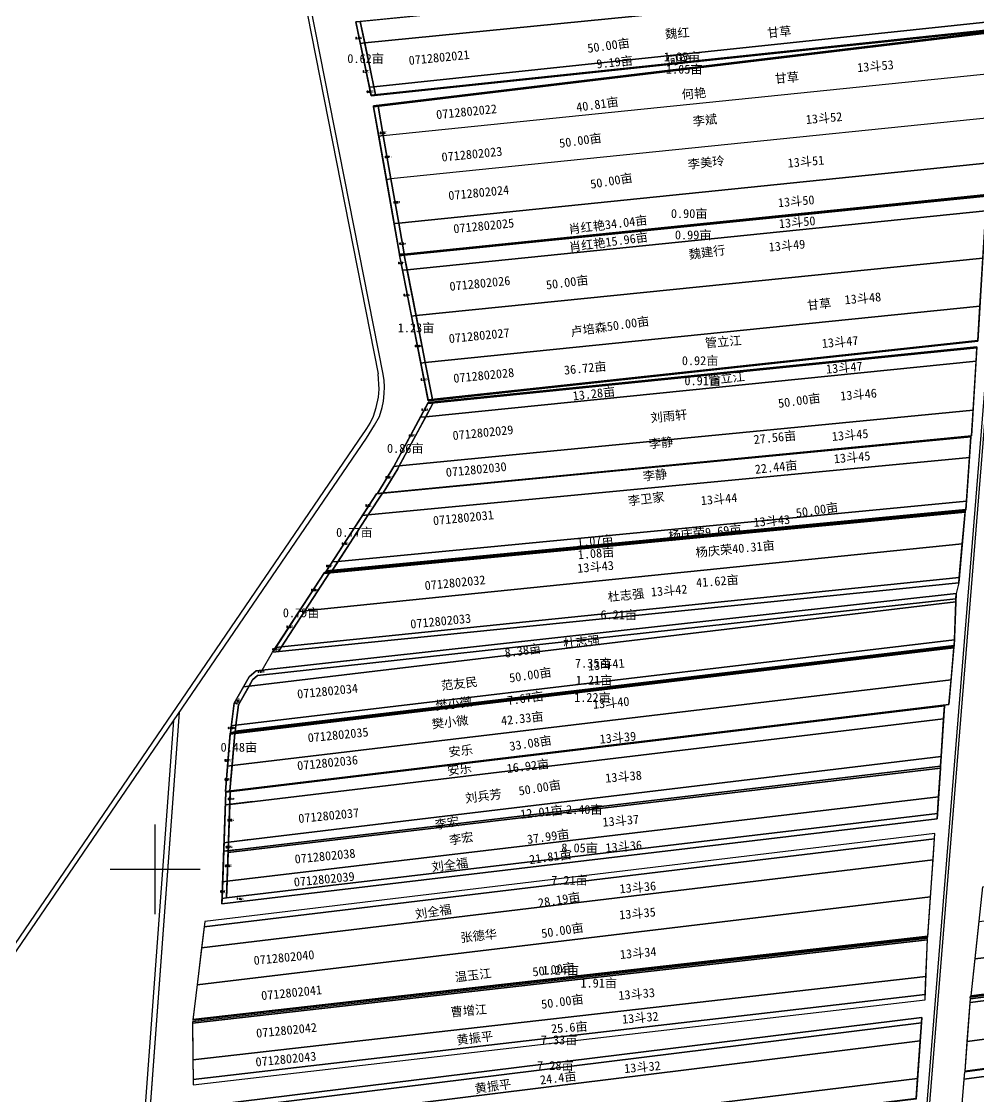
# Model space of a CAD drawing. Extents: x 545706 to 551028, y 4990560 to 4997178.
# Drawn here: x 546851 to 547918, y 4993747 to 4994945 of the extents above; entities that cross this region are included whole.
import ezdxf
from ezdxf.enums import TextEntityAlignment as Align

# ---------------------------------------------------------------- set-up
doc = ezdxf.new("R2010")
doc.units = 0
doc.header["$LTSCALE"] = 10
for name, color, linetype in [('2021新职工', 7, 'CONTINUOUS'), ('2022', 1, 'CONTINUOUS'), ('TK', 7, 'CONTINUOUS'), ('ZBTZ', 3, 'CONTINUOUS'), ('ZJ', 7, 'CONTINUOUS'), ('出水桩', 2, 'CONTINUOUS'), ('地块名称', 7, 'CONTINUOUS'), ('地物扣减', 7, 'CONTINUOUS'), ('地籍号', 7, 'CONTINUOUS'), ('权利人', 1, 'CONTINUOUS'), ('林地', 3, 'CONTINUOUS'), ('测地框', 7, 'CONTINUOUS'), ('渠', 4, 'CONTINUOUS'), ('路', 5, 'CONTINUOUS'), ('身份地框', 7, 'CONTINUOUS'), ('身份地面积', 7, 'CONTINUOUS'), ('遮阴地地块', 2, 'CONTINUOUS')]:
    doc.layers.add(name, color=color, linetype=linetype)
doc.styles.add('HZ', font='rs.shx', dxfattribs={"width": 0.8, "bigfont": 'hztxt.shx'})
doc.styles.add('宋体', font='')
doc.styles.get('宋体').set_extended_font_data('SimSun')

msp = doc.modelspace()

# ---------------------------------------------------------------- linework, layer by layer
at = {"layer": '2021新职工', "color": 1, "linetype": 'Continuous', "elevation": 280.1, "flags": 128}
msp.add_lwpolyline([(547913.8, 4993900), (547918.4, 4993941.6), (548728.3, 4994039.2), (548725.3, 4993997.7)], close=True, dxfattribs=at)
at = {"layer": '2021新职工', "color": 1, "linetype": 'Continuous', "flags": 128}
msp.add_lwpolyline([(547849.8, 4993766.9), (547035.1, 4993667.3), (547034, 4993645.1), (547848.3, 4993744.7)], close=True, dxfattribs=at)
at = {"layer": '2022', "color": 4, "linetype": 'Continuous', "flags": 128}
msp.add_lwpolyline([(547919.1, 4994627.7), (547922.4, 4994681.3), (547290.8, 4994617.2), (547301, 4994564.9)], close=True, dxfattribs=at)
at = {"layer": 'TK', "linetype": 'Continuous'}
for p, q in [((547000, 4993950), (547000, 4994050)), ((546950, 4994000), (547050, 4994000))]:
    msp.add_line(p, q, dxfattribs=at)
at = {"layer": 'ZBTZ', "linetype": 'Continuous', "elevation": 279.4, "flags": 128}
msp.add_lwpolyline([(547130.9, 4994242.1), (547895.5, 4994319.4), (547892.7, 4994307.6), (547119.2, 4994222.1)], close=True, dxfattribs=at)
at = {"layer": '出水桩', "color": 2, "linetype": 'Continuous', "flags": 128}
for points in [[(547936, 4994935.5), (547936, 4994936.5), (547240.6, 4994863.2), (547240.8, 4994862.2)], [(547936, 4994933.3), (547935.4, 4994934.2), (547243.3, 4994851.2), (547243.5, 4994850.2)], [(547272.4, 4994685.7), (547277.5, 4994686.2), (547926.8, 4994752.7), (547926.7, 4994751.4), (547272.4, 4994685)], [(547926.6, 4994750.4), (547926.7, 4994751.4), (547272.4, 4994685), (547272.5, 4994684), (547277.5, 4994684.6)], [(547916.8, 4994588.6), (547916.8, 4994589.6), (547304.1, 4994523.2), (547304.3, 4994522.2)], [(547915.8, 4994581.2), (547915.9, 4994582.3), (547304.4, 4994520.3), (547303.8, 4994519.2)], [(547902.8, 4994398.3), (547902.9, 4994399.3), (547188.8, 4994330.9), (547188.1, 4994329.8)], [(547903.4, 4994400.2), (547903.5, 4994401.2), (547190.9, 4994332.6), (547190.2, 4994331.6)], [(547890.1, 4994246.7), (547890.2, 4994247.7), (547083.7, 4994151.6), (547083.6, 4994150.6)], [(547890.6, 4994248.5), (547890.6, 4994249.5), (547089.1, 4994154), (547089, 4994153)], [(547875.1, 4994112.9), (547875.2, 4994114.9), (547081.4, 4994020.7), (547081.3, 4994018.7)], [(547868.7, 4994033.8), (547869.1, 4994039.8), (547055.2, 4993941.9), (547054.5, 4993936)], [(547861.1, 4993924.4), (547861.2, 4993925.5), (547042.1, 4993832.7), (547042, 4993831.6)], [(547860.7, 4993922.9), (547041.7, 4993829.9), (547041.7, 4993828.3), (547860.7, 4993921.4)]]:
    msp.add_lwpolyline(points, close=True, dxfattribs=at)
at = {"layer": '出水桩', "color": 2, "linetype": 'Continuous', "elevation": 280.1, "flags": 128}
for points in [[(548713.1, 4993960.9), (548713.1, 4993960.9), (547908.2, 4993857.6), (547909.4, 4993859), (548711.9, 4993962.3)], [(548713.1, 4993960.9), (548714.3, 4993959.5), (547908.5, 4993855.6), (547908.2, 4993857.6)]]:
    msp.add_lwpolyline(points, close=True, dxfattribs=at)
at = {"layer": '地物扣减', "color": 3, "linetype": 'Continuous', "flags": 128}
for points in [[(547228.6, 4994945.1), (547223.6, 4994944.6), (547240.6, 4994863.2), (547245.6, 4994863.7)], [(547228.6, 4994945.1), (547223.6, 4994944.6), (547228.6, 4994920.7), (547233.6, 4994921.2)], [(547233.6, 4994921.2), (547228.6, 4994920.7), (547238.8, 4994871.8), (547243.8, 4994872.4)], [(547243.8, 4994872.4), (547238.8, 4994871.8), (547240.6, 4994863.2), (547245.6, 4994863.7)], [(547248.5, 4994850.8), (547243.5, 4994850.2), (547249.3, 4994817.4), (547254.3, 4994817.9)], [(547254.3, 4994817.9), (547249.3, 4994817.4), (547257.7, 4994769.1), (547262.8, 4994769.6)], [(547262.8, 4994769.6), (547257.7, 4994769.1), (547266.4, 4994719.8), (547271.5, 4994720.3)], [(547271.5, 4994720.3), (547266.4, 4994719.8), (547272.4, 4994685.7), (547277.5, 4994686.2)], [(547277.5, 4994684.6), (547272.5, 4994684), (547304.1, 4994523.2), (547309.1, 4994523.7)], [(547277.5, 4994684.6), (547272.5, 4994684), (547275.7, 4994667.9), (547280.7, 4994668.4)], [(547280.7, 4994668.4), (547275.7, 4994667.9), (547285.8, 4994616.7), (547290.8, 4994617.2)], [(547290.8, 4994617.2), (547285.8, 4994616.7), (547296, 4994564.4), (547301, 4994564.9)], [(547301, 4994564.9), (547296, 4994564.4), (547304.1, 4994523.2), (547309.1, 4994523.7)], [(547309.8, 4994519.9), (547303.8, 4994519.2), (547285.2, 4994484.6), (547266, 4994449), (547247.7, 4994419.1), (547254, 4994419.7), (547270.3, 4994446.5)], [(547309.8, 4994519.9), (547303.8, 4994519.2), (547295.5, 4994503.9), (547301.6, 4994504.5)], [(547301.6, 4994504.5), (547295.5, 4994503.9), (547285.2, 4994484.6), (547266.1, 4994449.2), (547272.1, 4994449.8)], [(547270.3, 4994446.5), (547272.1, 4994449.8), (547266.1, 4994449.2), (547266, 4994449), (547247.7, 4994419.1), (547254, 4994419.7)], [(547253.2, 4994419.2), (547246.8, 4994418.6), (547190.9, 4994332.6), (547197.3, 4994333.2)], [(547253.2, 4994419.2), (547246.8, 4994418.6), (547231.2, 4994394.5), (547237.5, 4994395.1)], [(547237.5, 4994395.1), (547231.2, 4994394.5), (547197.4, 4994342.6), (547203.8, 4994343.2)], [(547203.8, 4994343.2), (547197.4, 4994342.6), (547190.9, 4994332.6), (547197.3, 4994333.2)], [(547194.4, 4994330.4), (547188.1, 4994329.8), (547130.9, 4994242.1), (547137.3, 4994242.7)], [(547895.5, 4994319.4), (547896.1, 4994325.3), (547140.8, 4994248.1), (547137.3, 4994242.7)], [(547194.4, 4994330.4), (547188.1, 4994329.8), (547160.5, 4994287.4), (547166.9, 4994288)], [(547114, 4994215.9), (547892.5, 4994301.5), (547892.7, 4994307.6), (547119.2, 4994222.1), (547112.7, 4994221.4), (547104.7, 4994214.4), (547088.2, 4994185.1), (547083.9, 4994152.4), (547089, 4994153), (547093, 4994183.5), (547108.6, 4994211.2)], [(547892.5, 4994301.5), (547892.7, 4994307.6), (547112.7, 4994221.4), (547104.7, 4994214.4), (547098.5, 4994203.4), (547104.6, 4994204.1), (547108.6, 4994211.2), (547114, 4994215.9)], [(547166.9, 4994288), (547160.5, 4994287.4), (547134.4, 4994247.4), (547140.8, 4994248.1)], [(547140.8, 4994248.1), (547134.4, 4994247.4), (547130.9, 4994242.1), (547137.3, 4994242.7)], [(547104.6, 4994204.1), (547098.5, 4994203.4), (547088.2, 4994185.1), (547083.9, 4994152.4), (547089, 4994153), (547093, 4994183.5)], [(547093, 4994183.5), (547104.6, 4994204.1), (547098.5, 4994203.4), (547088.2, 4994185.1), (547084.9, 4994159.9), (547090, 4994160.5)], [(547088.7, 4994151.2), (547083.6, 4994150.6), (547078.3, 4994086.8), (547083.3, 4994087.4)], [(547088.7, 4994151.2), (547083.6, 4994150.6), (547080.6, 4994115), (547085.7, 4994115.6)], [(547090, 4994160.5), (547084.9, 4994159.9), (547083.9, 4994152.4), (547089, 4994153)], [(547085.7, 4994115.6), (547080.6, 4994115), (547078.3, 4994086.8), (547083.3, 4994087.4)], [(547871.4, 4994056.2), (547871.8, 4994062.2), (547079.6, 4993968.2), (547083.6, 4994086.6), (547078.6, 4994085.9), (547074.6, 4993966.6), (547074.4, 4993961.6)], [(547083.6, 4994086.6), (547078.6, 4994085.9), (547078.1, 4994071.7), (547083.1, 4994072.3)], [(547083.1, 4994072.3), (547078.1, 4994071.7), (547076.7, 4994029.6), (547081.7, 4994030.2)], [(547871.4, 4994056.2), (547871.8, 4994062.2), (547079.6, 4993968.2), (547074.6, 4993967.6), (547074.6, 4993966.6), (547074.4, 4993961.6)], [(547081.3, 4994018.7), (547081.4, 4994020.7), (547076.3, 4994020.1), (547075.2, 4993986), (547080.2, 4993986.6)], [(547081.7, 4994030.2), (547076.7, 4994029.6), (547076.3, 4994020.1), (547081.4, 4994020.7)], [(547080.2, 4993986.6), (547075.2, 4993986), (547074.6, 4993967.6), (547079.6, 4993968.2)], [(547858, 4993854.5), (547858.3, 4993860.4), (547042.2, 4993765.7), (547042.2, 4993759.7)], [(547853.9, 4993828.9), (547854.3, 4993834.8), (547038.2, 4993733.9), (547037.9, 4993727.9)]]:
    msp.add_lwpolyline(points, close=True, dxfattribs=at)
for points in [[(547109, 4994075.4), (547078.1, 4994071.7)], [(547105.6, 4994033.1), (547076.7, 4994029.6)], [(547092.6, 4994022), (547076.3, 4994020.1)], [(547102, 4993989.2), (547075.2, 4993986)], [(547094.2, 4993970), (547074.6, 4993967.6)]]:
    msp.add_lwpolyline(points, dxfattribs=at)
at = {"layer": '林地', "color": 3, "linetype": 'Continuous', "flags": 128}
msp.add_lwpolyline([(547243.5, 4994850.2), (547248.5, 4994850.8), (547254.3, 4994817.9), (547262.8, 4994769.6), (547271.5, 4994720.3), (547277.5, 4994686.2), (547272.4, 4994685.7)], close=True, dxfattribs=at)
at = {"layer": '测地框', "linetype": 'Continuous', "flags": 128}
for points, elevation in [([(547240.8, 4994862.2), (547223.6, 4994944.6), (547938.7, 4995015.7), (547936, 4994935.5)], 279.2), ([(547304.3, 4994522.2), (547272.4, 4994685), (547926.7, 4994751.4), (547916.8, 4994588.6)], 279.3), ([(547247.7, 4994419.1), (547266, 4994449), (547304.4, 4994520.3), (547915.9, 4994582.3), (547909.9, 4994483.1)], 279.4), ([(547190.2, 4994331.6), (547246.8, 4994418.6), (547909, 4994482), (547903.4, 4994400.2)], 279.4), ([(547130.9, 4994242.1), (547188.8, 4994330.9), (547902.9, 4994399.3), (547895.5, 4994319.4)], 279.4), ([(547083.9, 4994152.4), (547088.2, 4994185.1), (547104.7, 4994214.4), (547112.7, 4994221.4), (547892.7, 4994307.6), (547890.6, 4994248.5)], 279.5), ([(547078.3, 4994086.8), (547083.7, 4994151.6), (547890.2, 4994247.7), (547884.7, 4994183.7)], 279.6), ([(547875.1, 4994112.9), (547871.4, 4994056.2), (547074.4, 4993961.6), (547078.6, 4994085.9), (547879.6, 4994182.2), (547875.2, 4994114.9)], 279.7), ([(547909.4, 4993859), (547922.6, 4993980.5), (548732.5, 4994078), (548735.7, 4994073), (548728.5, 4993973.6), (548719.4, 4993963.2)], 280.1), ([(547861.1, 4993924.4), (547869.1, 4994039.8), (547055.2, 4993941.9), (547042, 4993831.6)], 279.7), ([(547902.7, 4993774.9), (547908.5, 4993855.6), (548720.5, 4993960.3), (548726.9, 4993953.5), (548730.2, 4993911.4), (548721.9, 4993885.1)], 280.6), ([(547858, 4993854.5), (547860.7, 4993922.9), (547041.7, 4993829.9), (547042.2, 4993759.7)], 280), ([(547889.1, 4993614.5), (547902.5, 4993774), (548722.2, 4993884.3), (548712.3, 4993837.7), (548705.8, 4993724.2)], 280.3), ([(547034, 4993644.1), (547038.2, 4993733.9), (547854.3, 4993834.8), (547848.2, 4993743.7)], 279.7)]:
    msp.add_lwpolyline(points, close=True, dxfattribs=dict(at, elevation=elevation))
at = {"layer": '测地框', "color": 7, "linetype": 'Continuous', "flags": 128}
msp.add_lwpolyline([(547243.3, 4994851.2), (547935.4, 4994934.2), (547936, 4994933.3), (547940.8, 4994925.4), (547937.7, 4994887.9), (547933.7, 4994838.2), (547929.6, 4994787.7), (547926.8, 4994752.7), (547926.7, 4994751.4), (547272.4, 4994685), (547272.4, 4994685.7), (547243.5, 4994850.2)], close=True, dxfattribs=at)
at = {"layer": '渠', "color": 4, "linetype": 'Continuous', "flags": 128}
for points, elevation in [([(547753.4, 4992415.2), (547957.1, 4994934.5), (547964.3, 4995034.4), (548028.5, 4995859.5)], 280.6), ([(547756.2, 4992415.5), (547959.9, 4994934.8), (547967.1, 4995034.7), (548031.3, 4995859.7)], 280.8), ([(547020.6, 4994165.9), (546881.3, 4992271.3)], 280.5), ([(547020.6, 4994165.9), (546881.3, 4992271.3)], 280.5), ([(547026.6, 4994174.6), (546886.7, 4992271.9)], 280.8), ([(547026.6, 4994174.6), (546887.9, 4992288)], 280.8)]:
    msp.add_lwpolyline(points, dxfattribs=dict(at, elevation=elevation))
at = {"layer": '路', "color": 5, "linetype": 'Continuous', "flags": 128}
for points, elevation in [([(546998.6, 4995813.2), (547003.2, 4995793.3), (547005.8, 4995780.4), (547009, 4995767), (547011.6, 4995757.1), (547248.4, 4994552.3)], 279.5), ([(546998.6, 4995813.2), (547003.2, 4995793.3), (547005.8, 4995780.4), (547009, 4995767), (547011.6, 4995757.1), (547248.4, 4994552.3)], 279.5), ([(547254.3, 4994552), (547016.4, 4995757.8), (547014.7, 4995768.6), (547012.1, 4995780.4), (547008.1, 4995797), (547004.8, 4995813.2)], 280.3), ([(547254.3, 4994552), (547016.4, 4995757.8), (547014.7, 4995768.6), (547012.1, 4995780.4), (547008.1, 4995797), (547004.8, 4995813.2)], 280.3), ([(546767.5, 4993804.9), (547231.7, 4994485.3), (547233.7, 4994488.2), (547235.9, 4994491.5), (547239.6, 4994497.5), (547243.5, 4994505.3), (547246.4, 4994514.8), (547248.9, 4994526.4), (547249.8, 4994535.4), (547248.4, 4994552.3)], 281.2), ([(546767.5, 4993804.9), (547231.7, 4994485.3), (547233.7, 4994488.2), (547235.9, 4994491.5), (547239.6, 4994497.5), (547243.5, 4994505.3), (547246.4, 4994514.8), (547248.9, 4994526.4), (547249.8, 4994535.4), (547248.4, 4994552.3)], 281.2), ([(546772.3, 4993802.3), (547235.6, 4994480.8), (547244.6, 4994495.2), (547249.9, 4994504.9), (547253.1, 4994514.9), (547254.6, 4994521.8), (547255.4, 4994530.4), (547255.7, 4994538), (547255.1, 4994545), (547254.3, 4994552)], 280.3), ([(546772.3, 4993802.3), (547235.6, 4994480.8), (547244.6, 4994495.2), (547249.9, 4994504.9), (547253.1, 4994514.9), (547254.6, 4994521.8), (547255.4, 4994530.4), (547255.7, 4994538), (547255.1, 4994545), (547254.3, 4994552)], 280.3)]:
    msp.add_lwpolyline(points, dxfattribs=dict(at, elevation=elevation))
at = {"layer": '身份地框', "color": 1, "linetype": 'Continuous', "flags": 128}
for points in [[(547937.9, 4994991.1), (547938.7, 4995015.7), (547228.6, 4994945.1), (547233.6, 4994921.2)], [(547936.3, 4994945.4), (547937.9, 4994991.1), (547233.6, 4994921.2), (547243.8, 4994872.4)], [(547936.3, 4994945.4), (547243.8, 4994872.4), (547245.6, 4994863.7), (547936, 4994936.5)], [(547937.7, 4994887.9), (547940.8, 4994925.4), (547936, 4994933.3), (547248.5, 4994850.8), (547254.3, 4994817.9)], [(547254.3, 4994817.9), (547937.7, 4994887.9), (547933.7, 4994838.2), (547262.8, 4994769.6)], [(547929.6, 4994787.7), (547933.7, 4994838.2), (547262.8, 4994769.6), (547271.5, 4994720.3)], [(547926.8, 4994752.7), (547929.6, 4994787.7), (547271.5, 4994720.3), (547277.5, 4994686.2)], [(547925.6, 4994733.9), (547926.6, 4994750.4), (547277.5, 4994684.6), (547280.7, 4994668.4)], [(547922.4, 4994681.3), (547925.6, 4994733.9), (547280.7, 4994668.4), (547290.8, 4994617.2)], [(547916.8, 4994589.6), (547919.1, 4994627.7), (547301, 4994564.9), (547309.1, 4994523.7)], [(547915, 4994566.6), (547915.8, 4994581.2), (547309.8, 4994519.9), (547301.6, 4994504.5)], [(547911.6, 4994511.7), (547915, 4994566.6), (547301.6, 4994504.5), (547272.1, 4994449.8), (547272.1, 4994449.8)], [(547909.9, 4994483.1), (547911.6, 4994511.7), (547272.1, 4994449.8), (547270.3, 4994446.5), (547254, 4994419.7)], [(547907.4, 4994459.2), (547909, 4994482), (547253.2, 4994419.2), (547237.5, 4994395.1)], [(547904.1, 4994410.3), (547907.4, 4994459.2), (547237.5, 4994395.1), (547203.8, 4994343.2)], [(547903.5, 4994401.2), (547904.1, 4994410.3), (547203.8, 4994343.2), (547197.3, 4994333.2)], [(547899.5, 4994363), (547902.8, 4994398.3), (547194.4, 4994330.4), (547166.9, 4994288)], [(547896.1, 4994325.3), (547899.5, 4994363), (547166.9, 4994288), (547140.8, 4994248.1)], [(547890.8, 4994255.9), (547892.4, 4994298), (547104.6, 4994204.1), (547093, 4994183.5), (547090, 4994160.5)], [(547892.4, 4994298), (547892.5, 4994301.5), (547114, 4994215.9), (547108.6, 4994211.2), (547104.6, 4994204.1)], [(547890.6, 4994249.5), (547890.8, 4994255.9), (547090, 4994160.5), (547089.1, 4994154)], [(547887, 4994211.1), (547890.1, 4994246.7), (547088.7, 4994151.2), (547085.7, 4994115.6)], [(547884.7, 4994183.7), (547887, 4994211.1), (547085.7, 4994115.6), (547083.3, 4994087.4)], [(547878.7, 4994167.9), (547879.6, 4994182.2), (547083.6, 4994086.6), (547083.1, 4994072.3)], [(547875.9, 4994125.7), (547878.7, 4994167.9), (547083.1, 4994072.3), (547081.7, 4994030.2)], [(547875.2, 4994114.9), (547875.9, 4994125.7), (547081.7, 4994030.2), (547081.4, 4994020.7)], [(547873, 4994080.7), (547875.1, 4994112.9), (547081.3, 4994018.7), (547080.2, 4993986.6)], [(547871.8, 4994062.2), (547873, 4994080.7), (547080.2, 4993986.6), (547079.6, 4993968.2)], [(547867.1, 4994010.5), (547868.7, 4994033.8), (547054.5, 4993936), (547051.7, 4993912.5)], [(547867.1, 4994010.5), (547051.7, 4993912.5), (547046.7, 4993871.1), (547864.2, 4993969.4)], [(547861.2, 4993925.5), (547864.2, 4993969.4), (547046.7, 4993871.1), (547042.1, 4993832.7)], [(547859, 4993880.4), (547860.7, 4993921.4), (547041.7, 4993828.3), (547042, 4993787.6)], [(547858.3, 4993860.4), (547859, 4993880.4), (547042, 4993787.6), (547042.2, 4993765.7)], [(547852.6, 4993808.7), (547853.9, 4993828.9), (547037.9, 4993727.9), (547037, 4993707.8)], [(547852.6, 4993808.7), (547037, 4993707.8), (547035.1, 4993667.3), (547849.8, 4993766.9)]]:
    msp.add_lwpolyline(points, close=True, dxfattribs=at)
for points, elevation in [([(547909.4, 4993859), (547913.8, 4993900), (548725.3, 4993997.7), (548723.7, 4993975.7), (548711.9, 4993962.3)], 280.1), ([(547908.2, 4993851.5), (547908.5, 4993855.6), (548714.3, 4993959.5), (548717.8, 4993955.9)], 280.6), ([(547905.1, 4993808), (547908.2, 4993851.5), (548717.8, 4993955.9), (548722.1, 4993951.3), (548724.7, 4993918.2)], 280.6), ([(547902.7, 4993774.9), (547905.1, 4993808), (548724.7, 4993918.2), (548725.2, 4993911.9), (548716.4, 4993884.3)], 280.6), ([(547901.8, 4993765.9), (547902.5, 4993774), (548716.9, 4993883.6), (548715.2, 4993875.4)], 280.6), ([(547898.3, 4993724.3), (547901.8, 4993765.9), (548715.2, 4993875.4), (548707.4, 4993838.4), (548707.1, 4993833.1)], 280.6)]:
    msp.add_lwpolyline(points, close=True, dxfattribs=dict(at, elevation=elevation))
at = {"layer": '遮阴地地块', "linetype": 'Continuous', "flags": 128}
msp.add_lwpolyline([(547083.9, 4994152.4), (547088.2, 4994185.1), (547104.7, 4994214.4), (547112.7, 4994221.4)], dxfattribs=at)

# ---------------------------------------------------------------- texts
at = {"layer": '2022', "color": 4, "linetype": 'Continuous', "style": '宋体'}
msp.add_text('卢培森50.00亩', height=10, rotation=8.0927, dxfattribs=at).set_placement((547463.6, 4994594.2))
at = {"layer": 'ZJ', "color": 3, "linetype": 'Continuous', "style": '宋体'}
for s, p in [('0.62亩', (547234.6, 4994904.1)), ('1.23亩', (547290.8, 4994603.9)), ('0.86亩', (547278.8, 4994469.5)), ('0.77亩', (547222.1, 4994375.9)), ('0.79亩', (547162.7, 4994286.2)), ('6.21亩', (547516.7, 4994284)), ('7.35亩', (547488.3, 4994230)), ('0.48亩', (547093.3, 4994136.3)), ('8.05亩', (547473.1, 4994024.1)), ('7.33亩', (547450.2, 4993810.1)), ('7.28亩', (547446.1, 4993781.4))]:
    msp.add_text(s, height=10, dxfattribs=at).set_placement(p, align=Align.MIDDLE)
at = {"layer": 'ZJ', "color": 2, "linetype": 'Continuous', "style": '宋体'}
for s, p in [('1.05亩', (547587.2, 4994906)), ('1.05亩', (547589.7, 4994892.2)), ('0.90亩', (547595.2, 4994731.3)), ('0.99亩', (547599.7, 4994707.5)), ('0.92亩', (547607.4, 4994567.3)), ('0.91亩', (547610.3, 4994544.9)), ('1.21亩', (547489.2, 4994211.1)), ('1.22亩', (547487.4, 4994191.8)), ('2.40亩', (547478.3, 4994066.8)), ('7.21亩', (547461.8, 4993987.9)), ('1.24亩', (547452, 4993887.7)), ('1.91亩', (547494.4, 4993873.4))]:
    msp.add_text(s, height=10, dxfattribs=at).set_placement(p, align=Align.MIDDLE)
for s, p in [('1.07亩', (547490.6, 4994366.5)), ('1.08亩', (547491.3, 4994352.6))]:
    msp.add_text(s, height=10, rotation=5, dxfattribs=at).set_placement(p, align=Align.MIDDLE)
at = {"layer": '地块名称', "color": 7, "linetype": 'Continuous', "style": '宋体'}
for s, rotation, p in [('  甘草', 5.8218, (547688.7, 4994933.1)), ('13斗53', 4.9542, (547802.7, 4994895.6)), ('  甘草', 5.1889, (547697.1, 4994882.1)), ('13斗52', 4.9542, (547745.4, 4994837.7)), ('13斗51', 4.9542, (547725.2, 4994789.2)), ('13斗49', 4.9542, (547704.1, 4994695.6)), ('甘草 ', 5.7055, (547743.3, 4994630.5)), ('  13斗47', 4.9542, (547756.5, 4994587.5)), ('  13斗47', 4.9542, (547761.2, 4994558.9)), ('  13斗46', 4.9542, (547777.1, 4994528.9)), ('  13斗45', 4.9542, (547767.7, 4994483.8)), ('  13斗45', 4.9542, (547769.9, 4994458.9)), ('  13斗44', 4.9542, (547621.6, 4994412.3)), ('  13斗42', 4.9542, (547566, 4994310.4)), ('  13斗41', 4.9542, (547495.9, 4994227.8)), ('  13斗40', 4.9542, (547501.4, 4994185.2)), ('  13斗39', 4.9542, (547508.9, 4994146.4)), ('  13斗38', 4.9542, (547515.2, 4994102.9)), ('  13斗37', 4.9542, (547512.1, 4994053.8)), ('  13斗36', 4.9542, (547515.4, 4994025.1)), ('  13斗36', 4.9542, (547531.1, 4993979.5)), ('  13斗35', 4.9542, (547530.7, 4993950.4)), ('  13斗34', 4.9542, (547531.5, 4993906.3)), ('  13斗33', 4.9542, (547529.8, 4993860.6)), ('  13斗32', 4.9542, (547533.9, 4993834.1)), ('  13斗32', 4.9542, (547536.2, 4993779.1))]:
    msp.add_text(s, height=10, rotation=rotation, dxfattribs=at).set_placement(p, align=Align.MIDDLE)
at = {"layer": '地物扣减', "color": 3, "linetype": 'Continuous', "style": 'HZ', "width": 0.8}
for s, p in [('0.18亩', (547223.3, 4994925.6)), ('0.37亩', (547231.5, 4994888.4)), ('0.07亩', (547235.8, 4994865.8)), ('0.25亩', (547250.6, 4994820)), ('0.37亩', (547256, 4994793.2)), ('0.38亩', (547265.6, 4994742.5)), ('0.26亩', (547272.2, 4994696.5)), ('0.12亩', (547270.9, 4994675)), ('0.39亩', (547276.9, 4994639.1)), ('0.40亩', (547289.6, 4994582.3)), ('0.31亩', (547296, 4994545)), ('0.13亩', (547296.8, 4994511.3)), ('0.47亩', (547282.7, 4994482.3)), ('0.26亩', (547256.8, 4994436)), ('0.22亩', (547234.5, 4994404.5)), ('0.46亩', (547208.1, 4994361.9)), ('0.09亩', (547190.7, 4994337.2)), ('0.38亩', (547173.9, 4994310.3)), ('0.36亩', (547146.4, 4994269.3)), ('0.05亩', (547130.7, 4994244.3)), ('6.94亩', (547114.4, 4994219.2)), ('0.06亩', (547081.3, 4994156.4)), ('0.27亩', (547077.4, 4994120.3)), ('0.21亩', (547077.4, 4994099.1)), ('0.11亩', (547081.2, 4994077.3)), ('0.32亩', (547080.6, 4994053.7)), ('0.07亩', (547078.7, 4994023.7)), ('0.26亩', (547077.9, 4994002.8)), ('0.14亩', (547072.6, 4993974.2)), ('7.16亩', (547090.9, 4993965.9))]:
    msp.add_text(s, height=2, dxfattribs=at).set_placement(p)
msp.add_text('0.35亩', height=2, rotation=57.7897, dxfattribs=at).set_placement((547091, 4994183.8))
at = {"layer": '地籍号', "color": 1, "linetype": 'Continuous', "style": '宋体'}
for s, p in [('0712802021', (547316.4, 4994905)), ('0712802022', (547347, 4994844.6)), ('0712802023', (547353, 4994797.2)), ('0712802024', (547360.6, 4994754.3)), ('0712802025', (547366.2, 4994717.3)), ('0712802026', (547361.9, 4994653.1)), ('0712802027', (547361.1, 4994594.9)), ('0712802028', (547366.2, 4994550.6)), ('0712802029', (547365.3, 4994486.8)), ('0712802030', (547357.8, 4994445.7)), ('0712802031', (547343.5, 4994391.9)), ('0712802032', (547334.2, 4994319.5)), ('0712802033', (547318.2, 4994276.6)), ('0712802034', (547192.1, 4994198.6)), ('0712802035', (547203.9, 4994149.8)), ('0712802036', (547192.1, 4994118.7)), ('0712802037', (547193.4, 4994059.8)), ('0712802038', (547189.3, 4994014.6)), ('0712802039', (547188.4, 4993988.9)), ('0712802040', (547143.6, 4993901.6)), ('0712802041', (547152, 4993862.4)), ('0712802042', (547146.4, 4993820.5)), ('0712802043', (547145.7, 4993788.4))]:
    msp.add_text(s, height=10, rotation=5.7055, dxfattribs=at).set_placement(p, align=Align.MIDDLE)
at = {"layer": '权利人', "color": 1, "linetype": 'Continuous', "style": '宋体'}
for s, rotation, p in [('魏红', 4.0259, (547581.9, 4994932.4)), ('何艳', 9.0016, (547583.1, 4994903.3)), ('何艳', 4.9959, (547600.4, 4994865.2)), ('李斌', 6.0112, (547612.7, 4994835.4)), ('李美玲', 5.881, (547614, 4994788.2)), ('魏建行', 7.7379, (547615, 4994688.2)), ('管立江', 4.2322, (547633.1, 4994588.5)), ('管立江', 5.4361, (547636.7, 4994548)), ('刘雨轩', 5.8277, (547572.5, 4994505.4)), ('李静', 6.0042, (547563.7, 4994475.8)), ('李静', 6.3343, (547557, 4994439.8)), ('李卫家', 6.9512, (547547.2, 4994413.3)), ('杜志强', 6.003, (547524.7, 4994305.8)), ('杜志强', 6.003, (547475.2, 4994253.8)), ('范友民', 6.7601, (547339, 4994207.2)), ('樊小微', 6.6269, (547332.6, 4994185)), ('樊小微', 6.6269, (547328.7, 4994164.4)), ('安乐', 6.1656, (547340.5, 4994132.4)), ('安乐', 7.899, (547339.1, 4994111.8)), ('刘兵芳', 7.3284, (547365.7, 4994081.8)), ('李宏', 9.5844, (547325.2, 4994052)), ('李宏', 9.5844, (547341.1, 4994034.7)), ('刘全福', 7.4245, (547328.4, 4994005.2)), ('刘全福', 8.5242, (547309.9, 4993953)), ('张德华', 6.4236, (547360.5, 4993926.1)), ('温玉江', 6.774, (547354.4, 4993882.2)), ('曹增江', 4.7108, (547349.6, 4993842.7)), ('黄振平', 7.1438, (547356.2, 4993812.1)), ('黄振平', 8.3257, (547376.4, 4993758.3))]:
    msp.add_text(s, height=10, rotation=rotation, dxfattribs=at).set_placement(p, align=Align.MIDDLE)
at = {"layer": '权利人', "color": 2, "linetype": 'Continuous', "style": '宋体'}
for s, rotation, p in [('肖红艳34.04亩', 6.9285, (547461.2, 4994708.5)), ('肖红艳15.96亩', 7.6441, (547461.9, 4994688.5)), ('杨庆荣9.69亩', 5.5006, (547572.6, 4994366.6)), ('杨庆荣40.31亩', 5.5246, (547602.8, 4994348.1))]:
    msp.add_text(s, height=10, rotation=rotation, dxfattribs=at).set_placement(p)
for p in [(547680.4, 4994388), (547484, 4994336.8)]:
    msp.add_text('  13斗43', height=10, rotation=4.9542, dxfattribs=at).set_placement(p, align=Align.MIDDLE)
at = {"layer": '身份地面积', "color": 1, "linetype": 'Continuous', "style": '宋体'}
for s, rotation, p in [('50.00亩', 7.963, (547482.4, 4994910.2)), ('9.19亩', 6.1643, (547492.3, 4994892.7)), ('40.81亩', 8.3306, (547470, 4994844.4)), ('50.00亩', 7.9977, (547451, 4994804.3)), ('50.00亩', 9.4552, (547485.8, 4994758.7)), ('50.00亩', 7.3004, (547436.2, 4994646.4)), ('36.72亩', 5.8514, (547456.1, 4994551.4)), ('13.28亩', 6.6492, (547465.9, 4994522.6)), ('50.00亩', 7.9509, (547694.9, 4994514.3)), ('27.56亩', 6.0036, (547667.5, 4994474)), ('22.44亩', 6.3163, (547668.9, 4994440.8)), ('50.00亩', 8.4203, (547714.8, 4994392.2)), ('41.62亩', 4.4814, (547603.2, 4994314.4)), ('8.38亩', 8.1233, (547390.3, 4994236)), ('50.00亩', 8.5886, (547395.3, 4994208.2)), ('7.67亩', 8.1232, (547393.2, 4994183)), ('42.33亩', 6.527, (547386, 4994160.5)), ('33.08亩', 8.9646, (547395.6, 4994132)), ('16.92亩', 6.8374, (547392.4, 4994107.3)), ('50.00亩', 9.4551, (547405.9, 4994082.2)), ('12.01亩', 6.2577, (547407.5, 4994056.3)), ('37.99亩', 8.123, (547415.1, 4994028.2)), ('21.81亩', 8.1234, (547417.6, 4994005.6)), ('28.19亩', 9.1813, (547427.6, 4993957.3)), ('50.00亩', 8.8444, (547431.1, 4993923.3)), ('50.00亩', 6.9351, (547421.1, 4993880.5)), ('50.00亩', 7.7999, (547430.9, 4993844.4)), ('25.6亩', 4.3617, (547441.6, 4993817.2)), ('24.4亩', 6.9627, (547429.5, 4993760))]:
    msp.add_text(s, height=10, rotation=rotation, dxfattribs=at).set_placement(p)
at = {"layer": '身份地面积', "color": 2, "linetype": 'Continuous', "style": '宋体'}
for s, p in [('13斗50', (547714.4, 4994745)), ('13斗50', (547715.5, 4994721.6)), ('  13斗48', (547781.9, 4994636.2))]:
    msp.add_text(s, height=10, rotation=4.9542, dxfattribs=at).set_placement(p, align=Align.MIDDLE)

doc.saveas('drawing.dxf')
